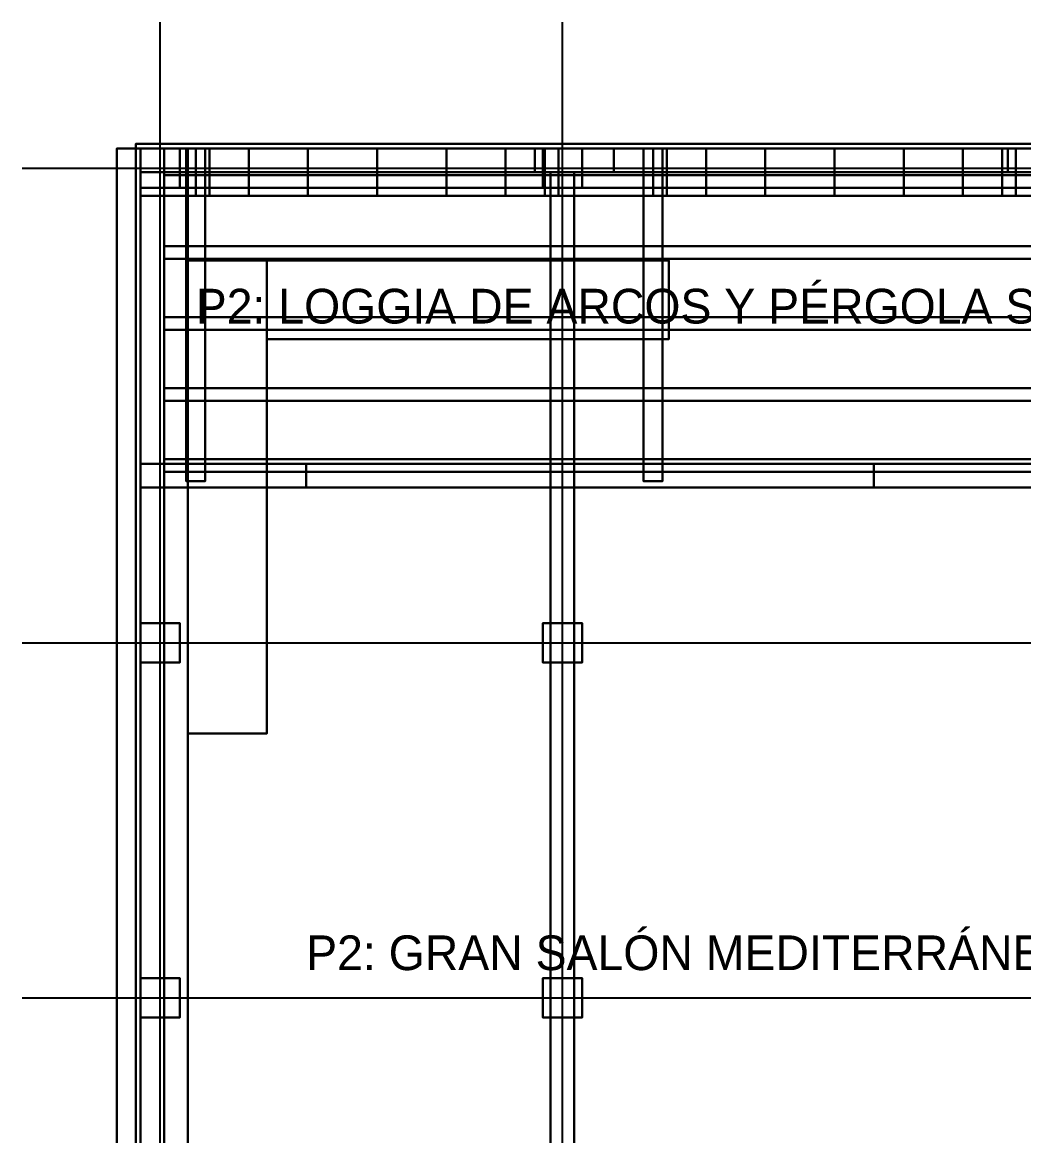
# Model space of a CAD drawing. Extents: x -0.6 to 14.6, y 0 to 25.5.
# Drawn here: x -0.6 to 5.75, y 18.45 to 25.51 of the extents above; entities that cross this region are included whole.
import ezdxf

# ---------------------------------------------------------------- set-up
doc = ezdxf.new("R2010")
doc.units = 0
for name, color, linetype in [('CERCA_PERIMETRAL_3D', 7, 'CONTINUOUS'), ('COLUMNAS_3D', 7, 'CONTINUOUS'), ('EJES_ESTRUCTURALES', 7, 'CONTINUOUS'), ('LOSA_PISO_3D', 7, 'CONTINUOUS'), ('MEDITERRANEO_ARCOS_PORTICO_3D', 7, 'CONTINUOUS'), ('MEDITERRANEO_AZOTEA_SOLARIUM_3D', 7, 'CONTINUOUS'), ('MEDITERRANEO_MUROS_ENCALADOS_3D', 7, 'CONTINUOUS'), ('MEDITERRANEO_PERGOLAS_3D', 7, 'CONTINUOUS'), ('MUROS_EXTERIORES_3D', 7, 'CONTINUOUS'), ('MUROS_INTERIORES_3D', 7, 'CONTINUOUS'), ('P2_COLUMNAS_3D', 7, 'CONTINUOUS'), ('P2_LOSA_PISO_3D', 7, 'CONTINUOUS'), ('P2_ROTULOS', 7, 'CONTINUOUS'), ('PLANTA_SEGUNDO_PISO_2D', 7, 'CONTINUOUS')]:
    doc.layers.add(name, color=color, linetype=linetype)

msp = doc.modelspace()

# ---------------------------------------------------------------- linework, layer by layer
at = {"layer": 'CERCA_PERIMETRAL_3D', "color": 7}
for points in [[(0, 0, -2.55), (0, 24.71, -2.55), (0.15, 24.71, -2.55), (0.15, 0, -2.55)], [(0, 0, 0.5), (0.15, 0, 0.5), (0.15, 24.71, 0.5), (0, 24.71, 0.5)], [(0.15, 24.71, -2.55), (0, 24.71, -2.55), (0, 24.71, 0.5), (0.15, 24.71, 0.5)], [(0, 24.71, -2.55), (0, 0, -2.55), (0, 0, 0.5), (0, 24.71, 0.5)], [(0.15, 0, -2.55), (0.15, 24.71, -2.55), (0.15, 24.71, 0.5), (0.15, 0, 0.5)]]:
    msp.add_3dface(points, dxfattribs=at)
at = {"layer": 'COLUMNAS_3D', "color": 1}
for points in [[(0.15, 24.46), (0.15, 24.71), (0.4, 24.71), (0.4, 24.46)], [(0.15, 24.46, 2.85), (0.4, 24.46, 2.85), (0.4, 24.71, 2.85), (0.15, 24.71, 2.85)], [(0.4, 24.71), (0.15, 24.71), (0.15, 24.71, 2.85), (0.4, 24.71, 2.85)], [(0.15, 24.71), (0.15, 24.46), (0.15, 24.46, 2.85), (0.15, 24.71, 2.85)], [(0.4, 24.46), (0.4, 24.71), (0.4, 24.71, 2.85), (0.4, 24.46, 2.85)], [(2.7, 24.46), (2.7, 24.71), (2.95, 24.71), (2.95, 24.46)], [(2.7, 24.46, 2.85), (2.95, 24.46, 2.85), (2.95, 24.71, 2.85), (2.7, 24.71, 2.85)], [(2.95, 24.71), (2.7, 24.71), (2.7, 24.71, 2.85), (2.95, 24.71, 2.85)], [(2.7, 24.71), (2.7, 24.46), (2.7, 24.46, 2.85), (2.7, 24.71, 2.85)], [(2.95, 24.46), (2.95, 24.71), (2.95, 24.71, 2.85), (2.95, 24.46, 2.85)], [(0.15, 24.46), (0.4, 24.46), (0.4, 24.46, 2.85), (0.15, 24.46, 2.85)], [(2.7, 24.46), (2.95, 24.46), (2.95, 24.46, 2.85), (2.7, 24.46, 2.85)], [(0.15, 21.45), (0.15, 21.7), (0.4, 21.7), (0.4, 21.45)], [(0.15, 21.45, 2.85), (0.4, 21.45, 2.85), (0.4, 21.7, 2.85), (0.15, 21.7, 2.85)], [(0.4, 21.7), (0.15, 21.7), (0.15, 21.7, 2.85), (0.4, 21.7, 2.85)], [(0.15, 21.7), (0.15, 21.45), (0.15, 21.45, 2.85), (0.15, 21.7, 2.85)], [(0.4, 21.45), (0.4, 21.7), (0.4, 21.7, 2.85), (0.4, 21.45, 2.85)], [(2.7, 21.45), (2.7, 21.7), (2.95, 21.7), (2.95, 21.45)], [(2.7, 21.45, 2.85), (2.95, 21.45, 2.85), (2.95, 21.7, 2.85), (2.7, 21.7, 2.85)], [(2.95, 21.7), (2.7, 21.7), (2.7, 21.7, 2.85), (2.95, 21.7, 2.85)], [(2.7, 21.7), (2.7, 21.45), (2.7, 21.45, 2.85), (2.7, 21.7, 2.85)], [(2.95, 21.45), (2.95, 21.7), (2.95, 21.7, 2.85), (2.95, 21.45, 2.85)], [(0.15, 21.45), (0.4, 21.45), (0.4, 21.45, 2.85), (0.15, 21.45, 2.85)], [(2.7, 21.45), (2.95, 21.45), (2.95, 21.45, 2.85), (2.7, 21.45, 2.85)], [(0.15, 19.2), (0.15, 19.45), (0.4, 19.45), (0.4, 19.2)], [(0.15, 19.2, 2.85), (0.4, 19.2, 2.85), (0.4, 19.45, 2.85), (0.15, 19.45, 2.85)], [(0.4, 19.45), (0.15, 19.45), (0.15, 19.45, 2.85), (0.4, 19.45, 2.85)], [(0.15, 19.45), (0.15, 19.2), (0.15, 19.2, 2.85), (0.15, 19.45, 2.85)], [(0.4, 19.2), (0.4, 19.45), (0.4, 19.45, 2.85), (0.4, 19.2, 2.85)], [(2.7, 19.2), (2.7, 19.45), (2.95, 19.45), (2.95, 19.2)], [(2.7, 19.2, 2.85), (2.95, 19.2, 2.85), (2.95, 19.45, 2.85), (2.7, 19.45, 2.85)], [(2.95, 19.45), (2.7, 19.45), (2.7, 19.45, 2.85), (2.95, 19.45, 2.85)], [(2.7, 19.45), (2.7, 19.2), (2.7, 19.2, 2.85), (2.7, 19.45, 2.85)], [(2.95, 19.2), (2.95, 19.45), (2.95, 19.45, 2.85), (2.95, 19.2, 2.85)], [(0.15, 19.2), (0.4, 19.2), (0.4, 19.2, 2.85), (0.15, 19.2, 2.85)], [(2.7, 19.2), (2.95, 19.2), (2.95, 19.2, 2.85), (2.7, 19.2, 2.85)]]:
    msp.add_3dface(points, dxfattribs=at)
at = {"layer": 'EJES_ESTRUCTURALES', "color": 4}
for p, q in [((0.275, 2.2), (0.275, 25.51)), ((2.825, 2.2), (2.825, 25.51)), ((-0.6, 24.585), (9.8, 24.585)), ((-0.6, 21.575), (9.8, 21.575)), ((-0.6, 19.325), (9.8, 19.325))]:
    msp.add_line(p, q, dxfattribs=at)
at = {"layer": 'LOSA_PISO_3D', "color": 8}
for points in [[(0.15, 10.35, -0.15), (0.15, 24.71, -0.15), (9.15, 24.71, -0.15), (9.15, 10.35, -0.15)], [(0.15, 10.35), (9.15, 10.35), (9.15, 24.71), (0.15, 24.71)], [(9.15, 24.71, -0.15), (0.15, 24.71, -0.15), (0.15, 24.71), (9.15, 24.71)], [(0.15, 24.71, -0.15), (0.15, 10.35, -0.15), (0.15, 10.35), (0.15, 24.71)]]:
    msp.add_3dface(points, dxfattribs=at)
at = {"layer": 'MEDITERRANEO_ARCOS_PORTICO_3D', "color": 7}
for points in [[(0.15, 24.41, 3), (0.15, 24.71, 3), (0.5, 24.71, 3), (0.5, 24.41, 3)], [(0.15, 24.41, 5.85), (0.5, 24.41, 5.85), (0.5, 24.71, 5.85), (0.15, 24.71, 5.85)], [(0.5, 24.71, 3), (0.15, 24.71, 3), (0.15, 24.71, 5.85), (0.5, 24.71, 5.85)], [(0.15, 24.71, 3), (0.15, 24.41, 3), (0.15, 24.41, 5.85), (0.15, 24.71, 5.85)], [(0.15, 24.41, 4.85), (0.15, 24.71, 4.85), (9.15, 24.71, 4.85), (9.15, 24.41, 4.85)], [(0.15, 24.41, 5.85), (9.15, 24.41, 5.85), (9.15, 24.71, 5.85), (0.15, 24.71, 5.85)], [(9.15, 24.71, 4.85), (0.15, 24.71, 4.85), (0.15, 24.71, 5.85), (9.15, 24.71, 5.85)], [(0.15, 24.71, 4.85), (0.15, 24.41, 4.85), (0.15, 24.41, 5.85), (0.15, 24.71, 5.85)], [(0.5, 24.41, 3), (0.5, 24.71, 3), (0.5, 24.71, 5.85), (0.5, 24.41, 5.85)], [(0.5, 24.41, 3), (0.5, 24.71, 3), (2.8, 24.71, 3), (2.8, 24.41, 3)], [(0.5, 24.41, 4.4), (2.8, 24.41, 4.4), (2.8, 24.71, 4.4), (0.5, 24.71, 4.4)], [(2.8, 24.71, 3), (0.5, 24.71, 3), (0.5, 24.71, 4.4), (2.8, 24.71, 4.4)], [(0.5, 24.71, 3), (0.5, 24.41, 3), (0.5, 24.41, 4.4), (0.5, 24.71, 4.4)], [(0.5, 24.41, 4.4), (0.5, 24.71, 4.4), (0.5875, 24.71, 4.4), (0.5875, 24.41, 4.4)], [(0.5, 24.41, 5.55), (0.5875, 24.41, 5.55), (0.5875, 24.71, 5.55), (0.5, 24.71, 5.55)], [(0.5875, 24.71, 4.4), (0.5, 24.71, 4.4), (0.5, 24.71, 5.55), (0.5875, 24.71, 5.55)], [(0.5, 24.71, 4.4), (0.5, 24.41, 4.4), (0.5, 24.41, 5.55), (0.5, 24.71, 5.55)], [(0.5875, 24.41, 4.4), (0.5875, 24.71, 4.4), (0.5875, 24.71, 5.55), (0.5875, 24.41, 5.55)], [(0.5875, 24.41, 4.8401), (0.5875, 24.71, 4.8401), (0.8368, 24.71, 4.8401), (0.8368, 24.41, 4.8401)], [(0.5875, 24.41, 5.55), (0.8368, 24.41, 5.55), (0.8368, 24.71, 5.55), (0.5875, 24.71, 5.55)], [(0.8368, 24.71, 4.8401), (0.5875, 24.71, 4.8401), (0.5875, 24.71, 5.55), (0.8368, 24.71, 5.55)], [(0.5875, 24.71, 4.8401), (0.5875, 24.41, 4.8401), (0.5875, 24.41, 5.55), (0.5875, 24.71, 5.55)], [(0.8368, 24.41, 4.8401), (0.8368, 24.71, 4.8401), (0.8368, 24.71, 5.55), (0.8368, 24.41, 5.55)], [(0.8368, 24.41, 5.2132), (0.8368, 24.71, 5.2132), (1.2099, 24.71, 5.2132), (1.2099, 24.41, 5.2132)], [(0.8368, 24.41, 5.55), (1.2099, 24.41, 5.55), (1.2099, 24.71, 5.55), (0.8368, 24.71, 5.55)], [(1.2099, 24.71, 5.2132), (0.8368, 24.71, 5.2132), (0.8368, 24.71, 5.55), (1.2099, 24.71, 5.55)], [(0.8368, 24.71, 5.2132), (0.8368, 24.41, 5.2132), (0.8368, 24.41, 5.55), (0.8368, 24.71, 5.55)], [(1.2099, 24.41, 5.2132), (1.2099, 24.71, 5.2132), (1.2099, 24.71, 5.55), (1.2099, 24.41, 5.55)], [(1.2099, 24.41, 5.4625), (1.2099, 24.71, 5.4625), (1.65, 24.71, 5.4625), (1.65, 24.41, 5.4625)], [(1.2099, 24.41, 5.55), (1.65, 24.41, 5.55), (1.65, 24.71, 5.55), (1.2099, 24.71, 5.55)], [(1.65, 24.71, 5.4625), (1.2099, 24.71, 5.4625), (1.2099, 24.71, 5.55), (1.65, 24.71, 5.55)], [(1.2099, 24.71, 5.4625), (1.2099, 24.41, 5.4625), (1.2099, 24.41, 5.55), (1.2099, 24.71, 5.55)], [(1.65, 24.41, 5.4625), (1.65, 24.71, 5.4625), (1.65, 24.71, 5.55), (1.65, 24.41, 5.55)], [(1.65, 24.41, 5.4625), (1.65, 24.71, 5.4625), (2.0901, 24.71, 5.4625), (2.0901, 24.41, 5.4625)], [(1.65, 24.41, 5.55), (2.0901, 24.41, 5.55), (2.0901, 24.71, 5.55), (1.65, 24.71, 5.55)], [(2.0901, 24.71, 5.4625), (1.65, 24.71, 5.4625), (1.65, 24.71, 5.55), (2.0901, 24.71, 5.55)], [(1.65, 24.71, 5.4625), (1.65, 24.41, 5.4625), (1.65, 24.41, 5.55), (1.65, 24.71, 5.55)], [(2.0901, 24.41, 5.4625), (2.0901, 24.71, 5.4625), (2.0901, 24.71, 5.55), (2.0901, 24.41, 5.55)], [(2.0901, 24.41, 5.2132), (2.0901, 24.71, 5.2132), (2.4632, 24.71, 5.2132), (2.4632, 24.41, 5.2132)], [(2.0901, 24.41, 5.55), (2.4632, 24.41, 5.55), (2.4632, 24.71, 5.55), (2.0901, 24.71, 5.55)], [(2.4632, 24.71, 5.2132), (2.0901, 24.71, 5.2132), (2.0901, 24.71, 5.55), (2.4632, 24.71, 5.55)], [(2.0901, 24.71, 5.2132), (2.0901, 24.41, 5.2132), (2.0901, 24.41, 5.55), (2.0901, 24.71, 5.55)], [(2.4632, 24.41, 5.2132), (2.4632, 24.71, 5.2132), (2.4632, 24.71, 5.55), (2.4632, 24.41, 5.55)], [(2.4632, 24.41, 4.8401), (2.4632, 24.71, 4.8401), (2.7125, 24.71, 4.8401), (2.7125, 24.41, 4.8401)], [(2.4632, 24.41, 5.55), (2.7125, 24.41, 5.55), (2.7125, 24.71, 5.55), (2.4632, 24.71, 5.55)], [(2.7125, 24.71, 4.8401), (2.4632, 24.71, 4.8401), (2.4632, 24.71, 5.55), (2.7125, 24.71, 5.55)], [(2.4632, 24.71, 4.8401), (2.4632, 24.41, 4.8401), (2.4632, 24.41, 5.55), (2.4632, 24.71, 5.55)], [(2.7125, 24.41, 4.8401), (2.7125, 24.71, 4.8401), (2.7125, 24.71, 5.55), (2.7125, 24.41, 5.55)], [(2.7125, 24.41, 4.4), (2.7125, 24.71, 4.4), (2.8, 24.71, 4.4), (2.8, 24.41, 4.4)], [(2.7125, 24.41, 5.55), (2.8, 24.41, 5.55), (2.8, 24.71, 5.55), (2.7125, 24.71, 5.55)], [(2.8, 24.71, 4.4), (2.7125, 24.71, 4.4), (2.7125, 24.71, 5.55), (2.8, 24.71, 5.55)], [(2.7125, 24.71, 4.4), (2.7125, 24.41, 4.4), (2.7125, 24.41, 5.55), (2.7125, 24.71, 5.55)], [(2.8, 24.41, 3), (2.8, 24.71, 3), (3.4, 24.71, 3), (3.4, 24.41, 3)], [(2.8, 24.41, 5.85), (3.4, 24.41, 5.85), (3.4, 24.71, 5.85), (2.8, 24.71, 5.85)], [(3.4, 24.71, 3), (2.8, 24.71, 3), (2.8, 24.71, 5.85), (3.4, 24.71, 5.85)], [(2.8, 24.71, 3), (2.8, 24.41, 3), (2.8, 24.41, 5.85), (2.8, 24.71, 5.85)], [(2.8, 24.41, 3), (2.8, 24.71, 3), (2.8, 24.71, 4.4), (2.8, 24.41, 4.4)], [(2.8, 24.41, 4.4), (2.8, 24.71, 4.4), (2.8, 24.71, 5.55), (2.8, 24.41, 5.55)], [(3.4, 24.41, 3), (3.4, 24.71, 3), (3.4, 24.71, 5.85), (3.4, 24.41, 5.85)], [(3.4, 24.41, 3), (3.4, 24.71, 3), (5.7, 24.71, 3), (5.7, 24.41, 3)], [(3.4, 24.41, 4.4), (5.7, 24.41, 4.4), (5.7, 24.71, 4.4), (3.4, 24.71, 4.4)], [(5.7, 24.71, 3), (3.4, 24.71, 3), (3.4, 24.71, 4.4), (5.7, 24.71, 4.4)], [(3.4, 24.71, 3), (3.4, 24.41, 3), (3.4, 24.41, 4.4), (3.4, 24.71, 4.4)], [(3.4, 24.41, 4.4), (3.4, 24.71, 4.4), (3.4875, 24.71, 4.4), (3.4875, 24.41, 4.4)], [(3.4, 24.41, 5.55), (3.4875, 24.41, 5.55), (3.4875, 24.71, 5.55), (3.4, 24.71, 5.55)], [(3.4875, 24.71, 4.4), (3.4, 24.71, 4.4), (3.4, 24.71, 5.55), (3.4875, 24.71, 5.55)], [(3.4, 24.71, 4.4), (3.4, 24.41, 4.4), (3.4, 24.41, 5.55), (3.4, 24.71, 5.55)], [(3.4875, 24.41, 4.4), (3.4875, 24.71, 4.4), (3.4875, 24.71, 5.55), (3.4875, 24.41, 5.55)], [(3.4875, 24.41, 4.8401), (3.4875, 24.71, 4.8401), (3.7368, 24.71, 4.8401), (3.7368, 24.41, 4.8401)], [(3.4875, 24.41, 5.55), (3.7368, 24.41, 5.55), (3.7368, 24.71, 5.55), (3.4875, 24.71, 5.55)], [(3.7368, 24.71, 4.8401), (3.4875, 24.71, 4.8401), (3.4875, 24.71, 5.55), (3.7368, 24.71, 5.55)], [(3.4875, 24.71, 4.8401), (3.4875, 24.41, 4.8401), (3.4875, 24.41, 5.55), (3.4875, 24.71, 5.55)], [(3.7368, 24.41, 4.8401), (3.7368, 24.71, 4.8401), (3.7368, 24.71, 5.55), (3.7368, 24.41, 5.55)], [(3.7368, 24.41, 5.2132), (3.7368, 24.71, 5.2132), (4.1099, 24.71, 5.2132), (4.1099, 24.41, 5.2132)], [(3.7368, 24.41, 5.55), (4.1099, 24.41, 5.55), (4.1099, 24.71, 5.55), (3.7368, 24.71, 5.55)], [(4.1099, 24.71, 5.2132), (3.7368, 24.71, 5.2132), (3.7368, 24.71, 5.55), (4.1099, 24.71, 5.55)], [(3.7368, 24.71, 5.2132), (3.7368, 24.41, 5.2132), (3.7368, 24.41, 5.55), (3.7368, 24.71, 5.55)], [(4.1099, 24.41, 5.2132), (4.1099, 24.71, 5.2132), (4.1099, 24.71, 5.55), (4.1099, 24.41, 5.55)], [(4.1099, 24.41, 5.4625), (4.1099, 24.71, 5.4625), (4.55, 24.71, 5.4625), (4.55, 24.41, 5.4625)], [(4.1099, 24.41, 5.55), (4.55, 24.41, 5.55), (4.55, 24.71, 5.55), (4.1099, 24.71, 5.55)], [(4.55, 24.71, 5.4625), (4.1099, 24.71, 5.4625), (4.1099, 24.71, 5.55), (4.55, 24.71, 5.55)], [(4.1099, 24.71, 5.4625), (4.1099, 24.41, 5.4625), (4.1099, 24.41, 5.55), (4.1099, 24.71, 5.55)], [(4.55, 24.41, 5.4625), (4.55, 24.71, 5.4625), (4.55, 24.71, 5.55), (4.55, 24.41, 5.55)], [(4.55, 24.41, 5.4625), (4.55, 24.71, 5.4625), (4.9901, 24.71, 5.4625), (4.9901, 24.41, 5.4625)], [(4.55, 24.41, 5.55), (4.9901, 24.41, 5.55), (4.9901, 24.71, 5.55), (4.55, 24.71, 5.55)], [(4.9901, 24.71, 5.4625), (4.55, 24.71, 5.4625), (4.55, 24.71, 5.55), (4.9901, 24.71, 5.55)], [(4.55, 24.71, 5.4625), (4.55, 24.41, 5.4625), (4.55, 24.41, 5.55), (4.55, 24.71, 5.55)], [(4.9901, 24.41, 5.4625), (4.9901, 24.71, 5.4625), (4.9901, 24.71, 5.55), (4.9901, 24.41, 5.55)], [(4.9901, 24.41, 5.2132), (4.9901, 24.71, 5.2132), (5.3632, 24.71, 5.2132), (5.3632, 24.41, 5.2132)], [(4.9901, 24.41, 5.55), (5.3632, 24.41, 5.55), (5.3632, 24.71, 5.55), (4.9901, 24.71, 5.55)], [(5.3632, 24.71, 5.2132), (4.9901, 24.71, 5.2132), (4.9901, 24.71, 5.55), (5.3632, 24.71, 5.55)], [(4.9901, 24.71, 5.2132), (4.9901, 24.41, 5.2132), (4.9901, 24.41, 5.55), (4.9901, 24.71, 5.55)], [(5.3632, 24.41, 5.2132), (5.3632, 24.71, 5.2132), (5.3632, 24.71, 5.55), (5.3632, 24.41, 5.55)], [(5.3632, 24.41, 4.8401), (5.3632, 24.71, 4.8401), (5.6125, 24.71, 4.8401), (5.6125, 24.41, 4.8401)], [(5.3632, 24.41, 5.55), (5.6125, 24.41, 5.55), (5.6125, 24.71, 5.55), (5.3632, 24.71, 5.55)], [(5.6125, 24.71, 4.8401), (5.3632, 24.71, 4.8401), (5.3632, 24.71, 5.55), (5.6125, 24.71, 5.55)], [(5.3632, 24.71, 4.8401), (5.3632, 24.41, 4.8401), (5.3632, 24.41, 5.55), (5.3632, 24.71, 5.55)], [(5.6125, 24.41, 4.8401), (5.6125, 24.71, 4.8401), (5.6125, 24.71, 5.55), (5.6125, 24.41, 5.55)], [(5.6125, 24.41, 4.4), (5.6125, 24.71, 4.4), (5.7, 24.71, 4.4), (5.7, 24.41, 4.4)], [(5.6125, 24.41, 5.55), (5.7, 24.41, 5.55), (5.7, 24.71, 5.55), (5.6125, 24.71, 5.55)], [(5.7, 24.71, 4.4), (5.6125, 24.71, 4.4), (5.6125, 24.71, 5.55), (5.7, 24.71, 5.55)], [(5.6125, 24.71, 4.4), (5.6125, 24.41, 4.4), (5.6125, 24.41, 5.55), (5.6125, 24.71, 5.55)], [(5.7, 24.41, 3), (5.7, 24.71, 3), (6.3, 24.71, 3), (6.3, 24.41, 3)], [(5.7, 24.41, 5.85), (6.3, 24.41, 5.85), (6.3, 24.71, 5.85), (5.7, 24.71, 5.85)], [(6.3, 24.71, 3), (5.7, 24.71, 3), (5.7, 24.71, 5.85), (6.3, 24.71, 5.85)], [(5.7, 24.71, 3), (5.7, 24.41, 3), (5.7, 24.41, 5.85), (5.7, 24.71, 5.85)], [(5.7, 24.41, 3), (5.7, 24.71, 3), (5.7, 24.71, 4.4), (5.7, 24.41, 4.4)], [(5.7, 24.41, 4.4), (5.7, 24.71, 4.4), (5.7, 24.71, 5.55), (5.7, 24.41, 5.55)], [(0.15, 24.41, 3), (0.5, 24.41, 3), (0.5, 24.41, 5.85), (0.15, 24.41, 5.85)], [(0.15, 24.41, 4.85), (9.15, 24.41, 4.85), (9.15, 24.41, 5.85), (0.15, 24.41, 5.85)], [(0.5, 24.41, 3), (2.8, 24.41, 3), (2.8, 24.41, 4.4), (0.5, 24.41, 4.4)], [(0.5, 24.41, 4.4), (0.5875, 24.41, 4.4), (0.5875, 24.41, 5.55), (0.5, 24.41, 5.55)], [(0.5875, 24.41, 4.8401), (0.8368, 24.41, 4.8401), (0.8368, 24.41, 5.55), (0.5875, 24.41, 5.55)], [(0.8368, 24.41, 5.2132), (1.2099, 24.41, 5.2132), (1.2099, 24.41, 5.55), (0.8368, 24.41, 5.55)], [(1.2099, 24.41, 5.4625), (1.65, 24.41, 5.4625), (1.65, 24.41, 5.55), (1.2099, 24.41, 5.55)], [(1.65, 24.41, 5.4625), (2.0901, 24.41, 5.4625), (2.0901, 24.41, 5.55), (1.65, 24.41, 5.55)], [(2.0901, 24.41, 5.2132), (2.4632, 24.41, 5.2132), (2.4632, 24.41, 5.55), (2.0901, 24.41, 5.55)], [(2.4632, 24.41, 4.8401), (2.7125, 24.41, 4.8401), (2.7125, 24.41, 5.55), (2.4632, 24.41, 5.55)], [(2.7125, 24.41, 4.4), (2.8, 24.41, 4.4), (2.8, 24.41, 5.55), (2.7125, 24.41, 5.55)], [(2.8, 24.41, 3), (3.4, 24.41, 3), (3.4, 24.41, 5.85), (2.8, 24.41, 5.85)], [(3.4, 24.41, 3), (5.7, 24.41, 3), (5.7, 24.41, 4.4), (3.4, 24.41, 4.4)], [(3.4, 24.41, 4.4), (3.4875, 24.41, 4.4), (3.4875, 24.41, 5.55), (3.4, 24.41, 5.55)], [(3.4875, 24.41, 4.8401), (3.7368, 24.41, 4.8401), (3.7368, 24.41, 5.55), (3.4875, 24.41, 5.55)], [(3.7368, 24.41, 5.2132), (4.1099, 24.41, 5.2132), (4.1099, 24.41, 5.55), (3.7368, 24.41, 5.55)], [(4.1099, 24.41, 5.4625), (4.55, 24.41, 5.4625), (4.55, 24.41, 5.55), (4.1099, 24.41, 5.55)], [(4.55, 24.41, 5.4625), (4.9901, 24.41, 5.4625), (4.9901, 24.41, 5.55), (4.55, 24.41, 5.55)], [(4.9901, 24.41, 5.2132), (5.3632, 24.41, 5.2132), (5.3632, 24.41, 5.55), (4.9901, 24.41, 5.55)], [(5.3632, 24.41, 4.8401), (5.6125, 24.41, 4.8401), (5.6125, 24.41, 5.55), (5.3632, 24.41, 5.55)], [(5.6125, 24.41, 4.4), (5.7, 24.41, 4.4), (5.7, 24.41, 5.55), (5.6125, 24.41, 5.55)], [(5.7, 24.41, 3), (6.3, 24.41, 3), (6.3, 24.41, 5.85), (5.7, 24.41, 5.85)]]:
    msp.add_3dface(points, dxfattribs=at)
at = {"layer": 'MEDITERRANEO_AZOTEA_SOLARIUM_3D', "color": 7}
for points in [[(0.12, 2.97, 7), (0.12, 24.74, 7), (9.18, 24.74, 7), (9.18, 2.97, 7)], [(0.12, 2.97, 7.08), (9.18, 2.97, 7.08), (9.18, 24.74, 7.08), (0.12, 24.74, 7.08)], [(9.18, 24.74, 7), (0.12, 24.74, 7), (0.12, 24.74, 7.08), (9.18, 24.74, 7.08)], [(0.12, 24.74, 7), (0.12, 2.97, 7), (0.12, 2.97, 7.08), (0.12, 24.74, 7.08)], [(0.15, 3, 5.85), (0.15, 24.71, 5.85), (9.15, 24.71, 5.85), (9.15, 3, 5.85)], [(0.15, 3, 6), (9.15, 3, 6), (9.15, 24.71, 6), (0.15, 24.71, 6)], [(9.15, 24.71, 5.85), (0.15, 24.71, 5.85), (0.15, 24.71, 6), (9.15, 24.71, 6)], [(0.15, 24.71, 5.85), (0.15, 3, 5.85), (0.15, 3, 6), (0.15, 24.71, 6)], [(0.15, 3, 6), (0.15, 24.71, 6), (0.45, 24.71, 6), (0.45, 3, 6)], [(0.15, 3, 7), (0.45, 3, 7), (0.45, 24.71, 7), (0.15, 24.71, 7)], [(0.45, 24.71, 6), (0.15, 24.71, 6), (0.15, 24.71, 7), (0.45, 24.71, 7)], [(0.15, 24.71, 6), (0.15, 3, 6), (0.15, 3, 7), (0.15, 24.71, 7)], [(0.15, 24.41, 6), (0.15, 24.71, 6), (9.15, 24.71, 6), (9.15, 24.41, 6)], [(0.15, 24.41, 7), (9.15, 24.41, 7), (9.15, 24.71, 7), (0.15, 24.71, 7)], [(9.15, 24.71, 6), (0.15, 24.71, 6), (0.15, 24.71, 7), (9.15, 24.71, 7)], [(0.15, 24.71, 6), (0.15, 24.41, 6), (0.15, 24.41, 7), (0.15, 24.71, 7)], [(0.45, 3, 6), (0.45, 24.71, 6), (0.45, 24.71, 7), (0.45, 3, 7)], [(0.15, 24.41, 6), (9.15, 24.41, 6), (9.15, 24.41, 7), (0.15, 24.41, 7)], [(0.45, 21, 6), (0.45, 24, 6), (0.95, 24, 6), (0.95, 21, 6)], [(0.45, 21, 6.45), (0.95, 21, 6.45), (0.95, 24, 6.45), (0.45, 24, 6.45)], [(0.95, 24, 6), (0.45, 24, 6), (0.45, 24, 6.45), (0.95, 24, 6.45)], [(0.45, 24, 6), (0.45, 21, 6), (0.45, 21, 6.45), (0.45, 24, 6.45)], [(0.95, 21, 6), (0.95, 24, 6), (0.95, 24, 6.45), (0.95, 21, 6.45)], [(0.95, 23.5, 6), (0.95, 24, 6), (3.5, 24, 6), (3.5, 23.5, 6)], [(0.95, 23.5, 6.45), (3.5, 23.5, 6.45), (3.5, 24, 6.45), (0.95, 24, 6.45)], [(3.5, 24, 6), (0.95, 24, 6), (0.95, 24, 6.45), (3.5, 24, 6.45)], [(0.95, 24, 6), (0.95, 23.5, 6), (0.95, 23.5, 6.45), (0.95, 24, 6.45)], [(3.5, 23.5, 6), (3.5, 24, 6), (3.5, 24, 6.45), (3.5, 23.5, 6.45)], [(0.95, 23.5, 6), (3.5, 23.5, 6), (3.5, 23.5, 6.45), (0.95, 23.5, 6.45)], [(0.45, 21, 6), (0.95, 21, 6), (0.95, 21, 6.45), (0.45, 21, 6.45)]]:
    msp.add_3dface(points, dxfattribs=at)
at = {"layer": 'MEDITERRANEO_MUROS_ENCALADOS_3D', "color": 7}
for points in [[(0.15, 3, 3), (0.15, 24.71, 3), (0.3, 24.71, 3), (0.3, 3, 3)], [(0.15, 3, 5.85), (0.3, 3, 5.85), (0.3, 24.71, 5.85), (0.15, 24.71, 5.85)], [(0.3, 24.71, 3), (0.15, 24.71, 3), (0.15, 24.71, 5.85), (0.3, 24.71, 5.85)], [(0.15, 24.71, 3), (0.15, 3, 3), (0.15, 3, 5.85), (0.15, 24.71, 5.85)], [(0.3, 3, 3), (0.3, 24.71, 3), (0.3, 24.71, 5.85), (0.3, 3, 5.85)], [(0.15, 22.56, 3), (0.15, 22.71, 3), (1.2, 22.71, 3), (1.2, 22.56, 3)], [(0.15, 22.56, 5.85), (1.2, 22.56, 5.85), (1.2, 22.71, 5.85), (0.15, 22.71, 5.85)], [(1.2, 22.71, 3), (0.15, 22.71, 3), (0.15, 22.71, 5.85), (1.2, 22.71, 5.85)], [(0.15, 22.71, 3), (0.15, 22.56, 3), (0.15, 22.56, 5.85), (0.15, 22.71, 5.85)], [(1.2, 22.56, 3), (1.2, 22.71, 3), (1.2, 22.71, 5.85), (1.2, 22.56, 5.85)], [(1.2, 22.56, 5.35), (1.2, 22.71, 5.35), (4.8, 22.71, 5.35), (4.8, 22.56, 5.35)], [(1.2, 22.56, 5.85), (4.8, 22.56, 5.85), (4.8, 22.71, 5.85), (1.2, 22.71, 5.85)], [(4.8, 22.71, 5.35), (1.2, 22.71, 5.35), (1.2, 22.71, 5.85), (4.8, 22.71, 5.85)], [(1.2, 22.71, 5.35), (1.2, 22.56, 5.35), (1.2, 22.56, 5.85), (1.2, 22.71, 5.85)], [(4.8, 22.56, 5.35), (4.8, 22.71, 5.35), (4.8, 22.71, 5.85), (4.8, 22.56, 5.85)], [(4.8, 22.56, 3), (4.8, 22.71, 3), (6.5, 22.71, 3), (6.5, 22.56, 3)], [(4.8, 22.56, 5.85), (6.5, 22.56, 5.85), (6.5, 22.71, 5.85), (4.8, 22.71, 5.85)], [(6.5, 22.71, 3), (4.8, 22.71, 3), (4.8, 22.71, 5.85), (6.5, 22.71, 5.85)], [(4.8, 22.71, 3), (4.8, 22.56, 3), (4.8, 22.56, 5.85), (4.8, 22.71, 5.85)], [(0.15, 22.56, 3), (1.2, 22.56, 3), (1.2, 22.56, 5.85), (0.15, 22.56, 5.85)], [(1.2, 22.56, 5.35), (4.8, 22.56, 5.35), (4.8, 22.56, 5.85), (1.2, 22.56, 5.85)], [(4.8, 22.56, 3), (6.5, 22.56, 3), (6.5, 22.56, 5.85), (4.8, 22.56, 5.85)]]:
    msp.add_3dface(points, dxfattribs=at)
at = {"layer": 'MEDITERRANEO_PERGOLAS_3D', "color": 6}
for points in [[(0.44, 22.6, 5.85), (0.44, 24.71, 5.85), (0.56, 24.71, 5.85), (0.56, 22.6, 5.85)], [(0.44, 22.6, 6.03), (0.56, 22.6, 6.03), (0.56, 24.71, 6.03), (0.44, 24.71, 6.03)], [(0.56, 24.71, 5.85), (0.44, 24.71, 5.85), (0.44, 24.71, 6.03), (0.56, 24.71, 6.03)], [(0.44, 24.71, 5.85), (0.44, 22.6, 5.85), (0.44, 22.6, 6.03), (0.44, 24.71, 6.03)], [(0.56, 22.6, 5.85), (0.56, 24.71, 5.85), (0.56, 24.71, 6.03), (0.56, 22.6, 6.03)], [(3.34, 22.6, 5.85), (3.34, 24.71, 5.85), (3.46, 24.71, 5.85), (3.46, 22.6, 5.85)], [(3.34, 22.6, 6.03), (3.46, 22.6, 6.03), (3.46, 24.71, 6.03), (3.34, 24.71, 6.03)], [(3.46, 24.71, 5.85), (3.34, 24.71, 5.85), (3.34, 24.71, 6.03), (3.46, 24.71, 6.03)], [(3.34, 24.71, 5.85), (3.34, 22.6, 5.85), (3.34, 22.6, 6.03), (3.34, 24.71, 6.03)], [(3.46, 22.6, 5.85), (3.46, 24.71, 5.85), (3.46, 24.71, 6.03), (3.46, 22.6, 6.03)], [(0.3, 24.46, 6.03), (0.3, 24.54, 6.03), (9, 24.54, 6.03), (9, 24.46, 6.03)], [(0.3, 24.46, 6.11), (9, 24.46, 6.11), (9, 24.54, 6.11), (0.3, 24.54, 6.11)], [(9, 24.54, 6.03), (0.3, 24.54, 6.03), (0.3, 24.54, 6.11), (9, 24.54, 6.11)], [(0.3, 24.54, 6.03), (0.3, 24.46, 6.03), (0.3, 24.46, 6.11), (0.3, 24.54, 6.11)], [(0.3, 24.46, 6.03), (9, 24.46, 6.03), (9, 24.46, 6.11), (0.3, 24.46, 6.11)], [(0.3, 24.01, 6.03), (0.3, 24.09, 6.03), (9, 24.09, 6.03), (9, 24.01, 6.03)], [(0.3, 24.01, 6.11), (9, 24.01, 6.11), (9, 24.09, 6.11), (0.3, 24.09, 6.11)], [(9, 24.09, 6.03), (0.3, 24.09, 6.03), (0.3, 24.09, 6.11), (9, 24.09, 6.11)], [(0.3, 24.09, 6.03), (0.3, 24.01, 6.03), (0.3, 24.01, 6.11), (0.3, 24.09, 6.11)], [(0.3, 24.01, 6.03), (9, 24.01, 6.03), (9, 24.01, 6.11), (0.3, 24.01, 6.11)], [(0.3, 23.56, 6.03), (0.3, 23.64, 6.03), (9, 23.64, 6.03), (9, 23.56, 6.03)], [(0.3, 23.56, 6.11), (9, 23.56, 6.11), (9, 23.64, 6.11), (0.3, 23.64, 6.11)], [(9, 23.64, 6.03), (0.3, 23.64, 6.03), (0.3, 23.64, 6.11), (9, 23.64, 6.11)], [(0.3, 23.64, 6.03), (0.3, 23.56, 6.03), (0.3, 23.56, 6.11), (0.3, 23.64, 6.11)], [(0.3, 23.56, 6.03), (9, 23.56, 6.03), (9, 23.56, 6.11), (0.3, 23.56, 6.11)], [(0.3, 23.11, 6.03), (0.3, 23.19, 6.03), (9, 23.19, 6.03), (9, 23.11, 6.03)], [(0.3, 23.11, 6.11), (9, 23.11, 6.11), (9, 23.19, 6.11), (0.3, 23.19, 6.11)], [(9, 23.19, 6.03), (0.3, 23.19, 6.03), (0.3, 23.19, 6.11), (9, 23.19, 6.11)], [(0.3, 23.19, 6.03), (0.3, 23.11, 6.03), (0.3, 23.11, 6.11), (0.3, 23.19, 6.11)], [(0.3, 23.11, 6.03), (9, 23.11, 6.03), (9, 23.11, 6.11), (0.3, 23.11, 6.11)], [(0.3, 22.66, 6.03), (0.3, 22.74, 6.03), (9, 22.74, 6.03), (9, 22.66, 6.03)], [(0.3, 22.66, 6.11), (9, 22.66, 6.11), (9, 22.74, 6.11), (0.3, 22.74, 6.11)], [(9, 22.74, 6.03), (0.3, 22.74, 6.03), (0.3, 22.74, 6.11), (9, 22.74, 6.11)], [(0.3, 22.74, 6.03), (0.3, 22.66, 6.03), (0.3, 22.66, 6.11), (0.3, 22.74, 6.11)], [(0.3, 22.66, 6.03), (9, 22.66, 6.03), (9, 22.66, 6.11), (0.3, 22.66, 6.11)], [(0.44, 22.6, 5.85), (0.56, 22.6, 5.85), (0.56, 22.6, 6.03), (0.44, 22.6, 6.03)], [(3.34, 22.6, 5.85), (3.46, 22.6, 5.85), (3.46, 22.6, 6.03), (3.34, 22.6, 6.03)]]:
    msp.add_3dface(points, dxfattribs=at)
at = {"layer": 'MUROS_EXTERIORES_3D', "color": 7}
for points in [[(0.15, 3), (0.15, 24.71), (0.3, 24.71), (0.3, 3)], [(0.15, 3, 2.85), (0.3, 3, 2.85), (0.3, 24.71, 2.85), (0.15, 24.71, 2.85)], [(0.3, 24.71), (0.15, 24.71), (0.15, 24.71, 2.85), (0.3, 24.71, 2.85)], [(0.15, 24.71), (0.15, 3), (0.15, 3, 2.85), (0.15, 24.71, 2.85)], [(0.15, 24.56), (0.15, 24.71), (0.4, 24.71), (0.4, 24.56)], [(0.15, 24.56, 2.85), (0.4, 24.56, 2.85), (0.4, 24.71, 2.85), (0.15, 24.71, 2.85)], [(0.4, 24.71), (0.15, 24.71), (0.15, 24.71, 2.85), (0.4, 24.71, 2.85)], [(0.15, 24.71), (0.15, 24.56), (0.15, 24.56, 2.85), (0.15, 24.71, 2.85)], [(0.3, 3), (0.3, 24.71), (0.3, 24.71, 2.85), (0.3, 3, 2.85)], [(0.4, 24.56), (0.4, 24.71), (0.4, 24.71, 2.85), (0.4, 24.56, 2.85)], [(0.4, 24.56, 2.25), (0.4, 24.71, 2.25), (2.65, 24.71, 2.25), (2.65, 24.56, 2.25)], [(0.4, 24.56, 2.85), (2.65, 24.56, 2.85), (2.65, 24.71, 2.85), (0.4, 24.71, 2.85)], [(2.65, 24.71, 2.25), (0.4, 24.71, 2.25), (0.4, 24.71, 2.85), (2.65, 24.71, 2.85)], [(0.4, 24.71, 2.25), (0.4, 24.56, 2.25), (0.4, 24.56, 2.85), (0.4, 24.71, 2.85)], [(2.65, 24.56, 2.25), (2.65, 24.71, 2.25), (2.65, 24.71, 2.85), (2.65, 24.56, 2.85)], [(2.65, 24.56), (2.65, 24.71), (3.15, 24.71), (3.15, 24.56)], [(2.65, 24.56, 2.85), (3.15, 24.56, 2.85), (3.15, 24.71, 2.85), (2.65, 24.71, 2.85)], [(3.15, 24.71), (2.65, 24.71), (2.65, 24.71, 2.85), (3.15, 24.71, 2.85)], [(2.65, 24.71), (2.65, 24.56), (2.65, 24.56, 2.85), (2.65, 24.71, 2.85)], [(3.15, 24.56), (3.15, 24.71), (3.15, 24.71, 2.85), (3.15, 24.56, 2.85)], [(3.15, 24.56, 2.4), (3.15, 24.71, 2.4), (5.65, 24.71, 2.4), (5.65, 24.56, 2.4)], [(3.15, 24.56, 2.85), (5.65, 24.56, 2.85), (5.65, 24.71, 2.85), (3.15, 24.71, 2.85)], [(5.65, 24.71, 2.4), (3.15, 24.71, 2.4), (3.15, 24.71, 2.85), (5.65, 24.71, 2.85)], [(3.15, 24.71, 2.4), (3.15, 24.56, 2.4), (3.15, 24.56, 2.85), (3.15, 24.71, 2.85)], [(5.65, 24.56, 2.4), (5.65, 24.71, 2.4), (5.65, 24.71, 2.85), (5.65, 24.56, 2.85)], [(5.65, 24.56), (5.65, 24.71), (6.2, 24.71), (6.2, 24.56)], [(5.65, 24.56, 2.85), (6.2, 24.56, 2.85), (6.2, 24.71, 2.85), (5.65, 24.71, 2.85)], [(6.2, 24.71), (5.65, 24.71), (5.65, 24.71, 2.85), (6.2, 24.71, 2.85)], [(5.65, 24.71), (5.65, 24.56), (5.65, 24.56, 2.85), (5.65, 24.71, 2.85)], [(0.15, 24.56), (0.4, 24.56), (0.4, 24.56, 2.85), (0.15, 24.56, 2.85)], [(0.4, 24.56, 2.25), (2.65, 24.56, 2.25), (2.65, 24.56, 2.85), (0.4, 24.56, 2.85)], [(2.65, 24.56), (3.15, 24.56), (3.15, 24.56, 2.85), (2.65, 24.56, 2.85)], [(3.15, 24.56, 2.4), (5.65, 24.56, 2.4), (5.65, 24.56, 2.85), (3.15, 24.56, 2.85)], [(5.65, 24.56), (6.2, 24.56), (6.2, 24.56, 2.85), (5.65, 24.56, 2.85)]]:
    msp.add_3dface(points, dxfattribs=at)
at = {"layer": 'MUROS_INTERIORES_3D', "color": 7}
for points in [[(2.75, 3.15), (2.75, 24.56), (2.9, 24.56), (2.9, 3.15)], [(2.75, 3.15, 2.85), (2.9, 3.15, 2.85), (2.9, 24.56, 2.85), (2.75, 24.56, 2.85)], [(2.9, 24.56), (2.75, 24.56), (2.75, 24.56, 2.85), (2.9, 24.56, 2.85)], [(2.75, 24.56), (2.75, 3.15), (2.75, 3.15, 2.85), (2.75, 24.56, 2.85)], [(2.9, 3.15), (2.9, 24.56), (2.9, 24.56, 2.85), (2.9, 3.15, 2.85)]]:
    msp.add_3dface(points, dxfattribs=at)
at = {"layer": 'P2_COLUMNAS_3D', "color": 1}
for points in [[(0.15, 24.46, 3), (0.15, 24.71, 3), (0.4, 24.71, 3), (0.4, 24.46, 3)], [(0.15, 24.46, 5.85), (0.4, 24.46, 5.85), (0.4, 24.71, 5.85), (0.15, 24.71, 5.85)], [(0.4, 24.71, 3), (0.15, 24.71, 3), (0.15, 24.71, 5.85), (0.4, 24.71, 5.85)], [(0.15, 24.71, 3), (0.15, 24.46, 3), (0.15, 24.46, 5.85), (0.15, 24.71, 5.85)], [(0.4, 24.46, 3), (0.4, 24.71, 3), (0.4, 24.71, 5.85), (0.4, 24.46, 5.85)], [(2.7, 24.46, 3), (2.7, 24.71, 3), (2.95, 24.71, 3), (2.95, 24.46, 3)], [(2.7, 24.46, 5.85), (2.95, 24.46, 5.85), (2.95, 24.71, 5.85), (2.7, 24.71, 5.85)], [(2.95, 24.71, 3), (2.7, 24.71, 3), (2.7, 24.71, 5.85), (2.95, 24.71, 5.85)], [(2.7, 24.71, 3), (2.7, 24.46, 3), (2.7, 24.46, 5.85), (2.7, 24.71, 5.85)], [(2.95, 24.46, 3), (2.95, 24.71, 3), (2.95, 24.71, 5.85), (2.95, 24.46, 5.85)], [(0.15, 24.46, 3), (0.4, 24.46, 3), (0.4, 24.46, 5.85), (0.15, 24.46, 5.85)], [(2.7, 24.46, 3), (2.95, 24.46, 3), (2.95, 24.46, 5.85), (2.7, 24.46, 5.85)], [(0.15, 21.45, 3), (0.15, 21.7, 3), (0.4, 21.7, 3), (0.4, 21.45, 3)], [(0.15, 21.45, 5.85), (0.4, 21.45, 5.85), (0.4, 21.7, 5.85), (0.15, 21.7, 5.85)], [(0.4, 21.7, 3), (0.15, 21.7, 3), (0.15, 21.7, 5.85), (0.4, 21.7, 5.85)], [(0.15, 21.7, 3), (0.15, 21.45, 3), (0.15, 21.45, 5.85), (0.15, 21.7, 5.85)], [(0.4, 21.45, 3), (0.4, 21.7, 3), (0.4, 21.7, 5.85), (0.4, 21.45, 5.85)], [(2.7, 21.45, 3), (2.7, 21.7, 3), (2.95, 21.7, 3), (2.95, 21.45, 3)], [(2.7, 21.45, 5.85), (2.95, 21.45, 5.85), (2.95, 21.7, 5.85), (2.7, 21.7, 5.85)], [(2.95, 21.7, 3), (2.7, 21.7, 3), (2.7, 21.7, 5.85), (2.95, 21.7, 5.85)], [(2.7, 21.7, 3), (2.7, 21.45, 3), (2.7, 21.45, 5.85), (2.7, 21.7, 5.85)], [(2.95, 21.45, 3), (2.95, 21.7, 3), (2.95, 21.7, 5.85), (2.95, 21.45, 5.85)], [(0.15, 21.45, 3), (0.4, 21.45, 3), (0.4, 21.45, 5.85), (0.15, 21.45, 5.85)], [(2.7, 21.45, 3), (2.95, 21.45, 3), (2.95, 21.45, 5.85), (2.7, 21.45, 5.85)], [(0.15, 19.2, 3), (0.15, 19.45, 3), (0.4, 19.45, 3), (0.4, 19.2, 3)], [(0.15, 19.2, 5.85), (0.4, 19.2, 5.85), (0.4, 19.45, 5.85), (0.15, 19.45, 5.85)], [(0.4, 19.45, 3), (0.15, 19.45, 3), (0.15, 19.45, 5.85), (0.4, 19.45, 5.85)], [(0.15, 19.45, 3), (0.15, 19.2, 3), (0.15, 19.2, 5.85), (0.15, 19.45, 5.85)], [(0.4, 19.2, 3), (0.4, 19.45, 3), (0.4, 19.45, 5.85), (0.4, 19.2, 5.85)], [(2.7, 19.2, 3), (2.7, 19.45, 3), (2.95, 19.45, 3), (2.95, 19.2, 3)], [(2.7, 19.2, 5.85), (2.95, 19.2, 5.85), (2.95, 19.45, 5.85), (2.7, 19.45, 5.85)], [(2.95, 19.45, 3), (2.7, 19.45, 3), (2.7, 19.45, 5.85), (2.95, 19.45, 5.85)], [(2.7, 19.45, 3), (2.7, 19.2, 3), (2.7, 19.2, 5.85), (2.7, 19.45, 5.85)], [(2.95, 19.2, 3), (2.95, 19.45, 3), (2.95, 19.45, 5.85), (2.95, 19.2, 5.85)], [(0.15, 19.2, 3), (0.4, 19.2, 3), (0.4, 19.2, 5.85), (0.15, 19.2, 5.85)], [(2.7, 19.2, 3), (2.95, 19.2, 3), (2.95, 19.2, 5.85), (2.7, 19.2, 5.85)]]:
    msp.add_3dface(points, dxfattribs=at)
at = {"layer": 'P2_LOSA_PISO_3D', "color": 7}
for points in [[(0.15, 10.35, 2.85), (0.15, 24.71, 2.85), (9.15, 24.71, 2.85), (9.15, 10.35, 2.85)], [(0.15, 10.35, 3), (9.15, 10.35, 3), (9.15, 24.71, 3), (0.15, 24.71, 3)], [(9.15, 24.71, 2.85), (0.15, 24.71, 2.85), (0.15, 24.71, 3), (9.15, 24.71, 3)], [(0.15, 24.71, 2.85), (0.15, 10.35, 2.85), (0.15, 10.35, 3), (0.15, 24.71, 3)]]:
    msp.add_3dface(points, dxfattribs=at)
at = {"layer": 'PLANTA_SEGUNDO_PISO_2D', "color": 1}
for p, q in [((0.4, 24.71, 3), (0.15, 24.71, 3)), ((0.15, 24.71, 3), (0.15, 24.46, 3)), ((0.4, 24.46, 3), (0.4, 24.71, 3)), ((2.95, 24.71, 3), (2.7, 24.71, 3)), ((2.7, 24.71, 3), (2.7, 24.46, 3)), ((2.95, 24.46, 3), (2.95, 24.71, 3)), ((0.15, 24.46, 3), (0.4, 24.46, 3)), ((2.7, 24.46, 3), (2.95, 24.46, 3)), ((0.4, 21.7, 3), (0.15, 21.7, 3)), ((0.15, 21.7, 3), (0.15, 21.45, 3)), ((0.4, 21.45, 3), (0.4, 21.7, 3)), ((2.95, 21.7, 3), (2.7, 21.7, 3)), ((2.7, 21.7, 3), (2.7, 21.45, 3)), ((2.95, 21.45, 3), (2.95, 21.7, 3)), ((0.15, 21.45, 3), (0.4, 21.45, 3)), ((2.7, 21.45, 3), (2.95, 21.45, 3)), ((0.4, 19.45, 3), (0.15, 19.45, 3)), ((0.15, 19.45, 3), (0.15, 19.2, 3)), ((0.4, 19.2, 3), (0.4, 19.45, 3)), ((2.95, 19.45, 3), (2.7, 19.45, 3)), ((2.7, 19.45, 3), (2.7, 19.2, 3)), ((2.95, 19.2, 3), (2.95, 19.45, 3)), ((0.15, 19.2, 3), (0.4, 19.2, 3)), ((2.7, 19.2, 3), (2.95, 19.2, 3))]:
    msp.add_line(p, q, dxfattribs=at)

# ---------------------------------------------------------------- texts
at = {"layer": 'P2_ROTULOS', "color": 6}
for s, p in [('P2: LOGGIA DE ARCOS Y PÉRGOLA SOLÁRIUM HACIA AV. 4 (9,00 x 2,00m)', (0.5, 23.6, 3.05)), ('P2: GRAN SALÓN MEDITERRÁNEO (5,55 x 7,00m)', (1.2, 19.5, 3.05))]:
    msp.add_text(s, height=0.22, dxfattribs=at).set_placement(p)

doc.saveas('drawing.dxf')
